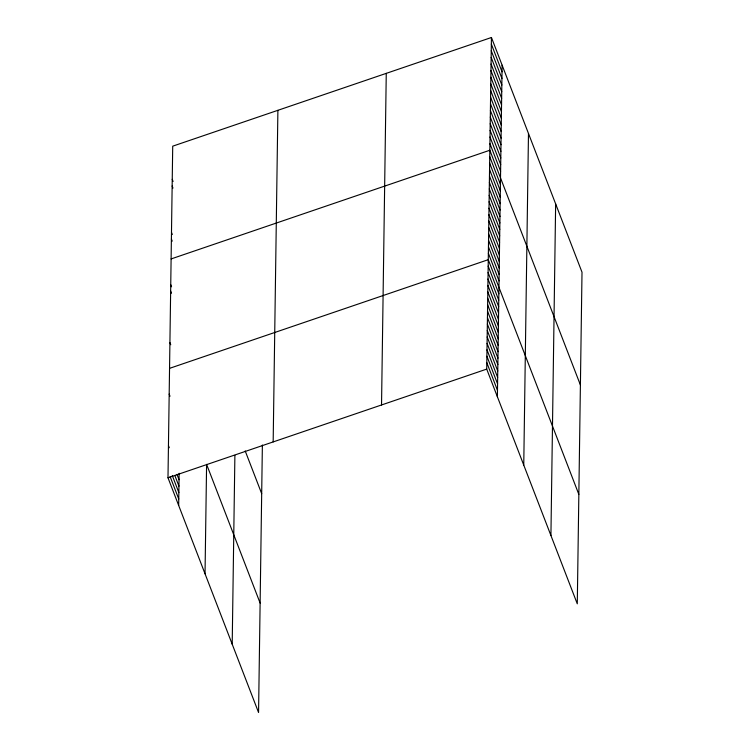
<?xml version="1.0" encoding="UTF-8"?>
<svg xmlns="http://www.w3.org/2000/svg" width="750" height="750" viewBox="0 0 750 750"><rect width="100%" height="100%" fill="white"/><g stroke="black" fill="none" stroke-linecap="round" stroke-linejoin="round"><path stroke-width="1.12" d="M262.378 445.003L258.562 712.5L167.991 477.787L172.716 146.175L491.438 37.5L582.009 272.213L577.284 603.825L486.712 369.103L491.438 37.5M178.669 505.462L179.128 473.278M205.031 573.778L206.597 464.353L260.119 603.066M232.2 644.175L234.891 455.353M273.169 441.919L277.894 110.316M381.534 404.972L386.259 73.359M497.391 396.778L502.116 65.175M523.753 465.103L528.478 133.5M550.922 535.5L555.647 203.887M171.113 258.928L489.834 150.244L580.397 384.966M169.556 368.353L488.269 259.678L578.841 494.391M167.991 477.787L486.712 369.103M491.344 44.128L502.022 71.803M491.25 50.766L501.928 78.441M491.156 57.394L501.834 85.069M491.062 64.031L501.741 91.706M490.969 70.659L501.647 98.334M490.875 77.297L501.553 104.972M490.781 83.925L501.459 111.6M490.678 90.553L501.366 118.228M490.584 97.191L501.262 124.866M490.491 103.819L501.169 131.494M490.397 110.456L501.075 138.131M490.303 117.084L500.981 144.759M490.209 123.722L500.887 151.397M490.116 130.35L500.794 158.025M490.022 136.978L500.7 164.653M489.928 143.616L500.606 171.291M489.741 156.684L500.419 184.359M489.647 163.125L500.325 190.791M489.553 169.556L500.231 197.231M489.469 175.997L500.147 203.672M489.375 182.428L500.053 210.103M489.281 188.869L499.959 216.544M489.187 195.309L499.866 222.984M489.094 201.741L499.772 229.416M489.009 208.181L499.688 235.856M488.916 214.612L499.594 242.287M488.822 221.053L499.5 248.728M488.728 227.494L499.406 255.169M488.634 233.925L499.322 261.6M488.55 240.366L499.228 268.041M488.456 246.806L499.134 274.481M488.362 253.238L499.041 280.912M488.184 266.109L498.863 293.784M488.091 272.55L498.769 300.225M487.997 278.991L498.675 306.666M487.903 285.422L498.581 313.097M487.809 291.863L498.488 319.537M487.725 298.303L498.403 325.978M487.631 304.734L498.309 332.409M487.537 311.175L498.216 338.85M487.444 317.606L498.122 345.281M487.35 324.047L498.038 351.722M487.266 330.487L497.944 358.163M487.172 336.919L497.85 364.594M487.078 343.359L497.756 371.034M486.984 349.8L497.663 377.466M486.9 356.231L497.578 383.906M486.806 362.672L497.484 390.347M172.247 179.334L173.072 181.472M172.153 185.972L172.969 188.1M171.487 232.397L172.312 234.525M171.394 239.025L172.219 241.153M245.203 450.938L261.684 493.641M170.747 284.672L171.562 286.8M170.653 291.112L171.478 293.241M169.922 342.609L170.738 344.738M169.181 394.106L170.006 396.234M168.45 445.603L169.275 447.731M176.981 474.384L179.034 479.709M174.844 475.5L178.95 486.15M172.284 475.556L178.856 492.581M170.137 476.672L178.763 499.022"/></g></svg>
